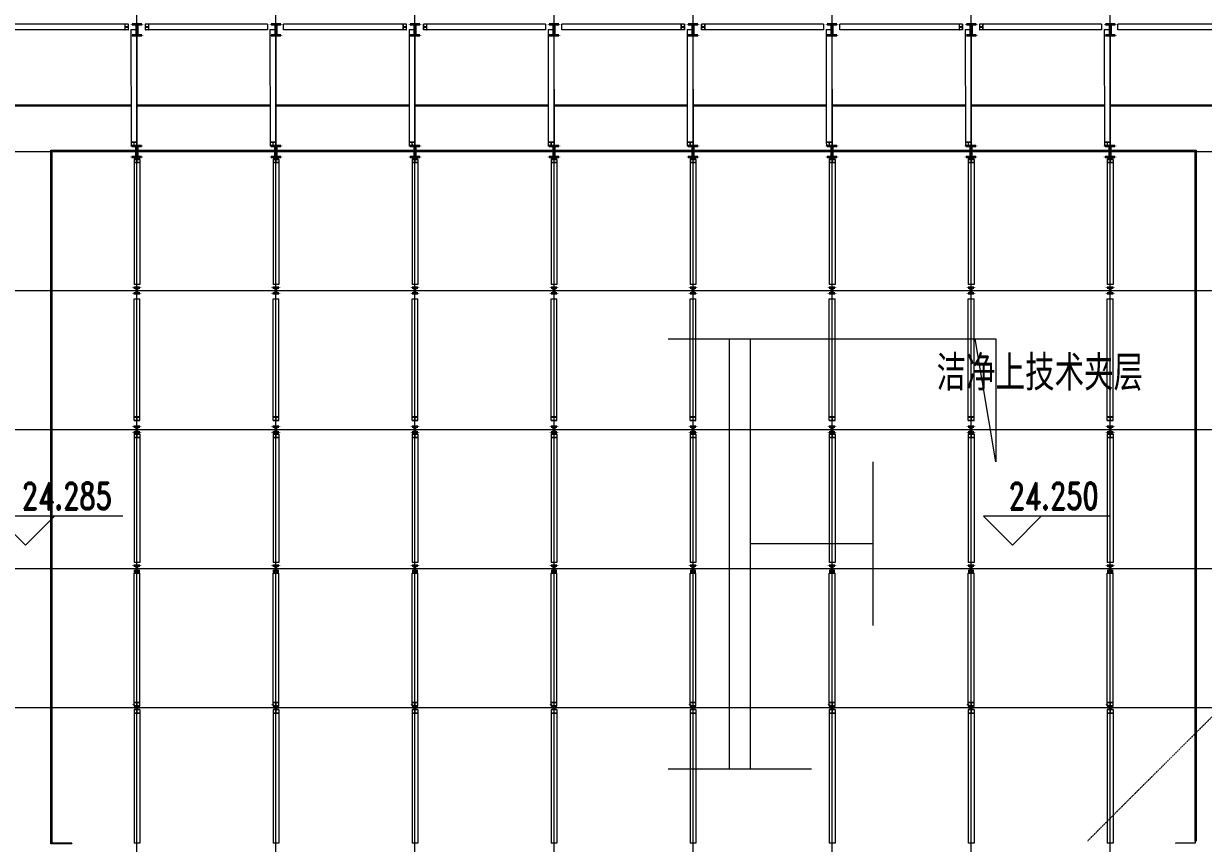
# Model space of a CAD drawing. Header units: millimetres. Extents: x -30000 to 430621, y -31706 to 192400.
# Drawn here: x 66133 to 127225, y 115355 to 157825 of the extents above; entities that cross this region are included whole.
import ezdxf

# ---------------------------------------------------------------- set-up
doc = ezdxf.new("R2010")
doc.units = ezdxf.units.MM
doc.linetypes.add('1_1', pattern=[2, 1, -1])
doc.linetypes.add('轴网线', pattern=[22.04, 18.38, -1.83, 0, -1.83])
doc.layers.get('0').update_dxf_attribs({"color": 8})
for name, color, linetype, lineweight in [('A-ANNO-NOTE', 8, 'Continuous', 5), ('A-AREA-IDEN', 8, 'Continuous', 9), ('A-DETL', 8, 'Continuous', 18), ('A-DETL-GENF', 8, 'Continuous', 18), ('A-FLOR', 8, 'Continuous', 5), ('A-FLOR-HRAL', 8, 'Continuous', 5), ('G-IMPT', 8, 'Continuous', 5), ('S-BEAM', 8, 'Continuous', 5), ('S-COLS', 8, 'Continuous', 5), ('S-GRID', 8, 'Continuous', 9)]:
    doc.layers.add(name, color=color, linetype=linetype, lineweight=lineweight)
doc.styles.add('RomanD_2', font='romand__.ttf', dxfattribs={"width": 0.7, "height": 1400})
doc.styles.add('仿宋_4', font='simfang.ttf', dxfattribs={"width": 0.7, "height": 1600})

# ---------------------------------------------------------------- blocks, each defined once
blk = doc.blocks.new('钢_柱_焊接H - H600X500X20X30-659261-LAY-4F-1_500-A')
at = {"layer": 'S-COLS', "lineweight": 15, "true_color": 0xdddddd}
blk.add_hatch(color=254, dxfattribs=at).paths.add_polyline_path([(-250, -300), (250, -300), (250, -270), (10, -270), (10, 270), (250, 270), (250, 300), (-250, 300), (-250, 270), (-10, 270), (-10, -270), (-250, -270)], flags=0)
at = {"layer": 'S-COLS', "color": 8, "lineweight": 35, "true_color": 0x777777}
for p, q in [((-250, 300), (250, 300)), ((-250, 270), (-250, 300)), ((-10, 270), (-250, 270)), ((-10, -270), (-10, 270)), ((10, 270), (10, -270)), ((250, 270), (10, 270)), ((250, 300), (250, 270)), ((-250, -270), (-10, -270)), ((-250, -300), (-250, -270)), ((250, -300), (-250, -300)), ((10, -270), (250, -270)), ((250, -270), (250, -300))]:
    blk.add_line(p, q, dxfattribs=at)
blk = doc.blocks.new('钢_柱_热轧H - HW300X300-V86-LAY-4F-1_500-A')
at = {"layer": 'S-COLS', "lineweight": 15, "true_color": 0xdddddd}
blk.add_hatch(color=254, dxfattribs=at).paths.add_polyline_path([(4, -104), (5, -104), (0, 67), (-5, 67), (0, -104)], flags=0)
at = {"layer": 'S-COLS', "color": 8, "lineweight": 35, "true_color": 0x777777}
for p, q in [((-150, 135), (-150, 150)), ((-5, -104), (-5, 67)), ((5, 67), (5, -104)), ((-150, -150), (-150, -135))]:
    blk.add_line(p, q, dxfattribs=at)
blk = doc.blocks.new('钢_柱_热轧H - HW300X300-659267-LAY-4F-1_500-A')
at = {"layer": 'S-COLS', "lineweight": 15, "true_color": 0xdddddd}
h = blk.add_hatch(color=254, dxfattribs=at)
h.paths.add_polyline_path([(5, -122), (5, 122), (-5, 122), (-5, -122)], flags=0)
h.paths.add_polyline_path([(9, -131), (5, -122), (-5, -131), (5, -131)], flags=0)
h.paths.add_polyline_path([(-8, -150), (150, -150), (150, -135), (-150, -135), (-145, -150)], flags=0)
h.paths.add_polyline_path([(5, 122), (5, 131), (-5, 129)], flags=0)
h.paths.add_polyline_path([(9, 131), (18, 135), (150, 135), (150, 150), (-150, 150), (-145, 135), (5, 132)], flags=0)
at = {"layer": 'S-COLS', "color": 8, "lineweight": 35, "true_color": 0x777777}
for p, q in [((-150, 150), (150, 150)), ((-150, 135), (-150, 150)), ((-18, 135), (-150, 135)), ((-5, -122), (-5, 122)), ((5, 122), (5, -122)), ((150, 135), (18, 135)), ((150, 150), (150, 135)), ((-150, -135), (-18, -135)), ((-150, -150), (-150, -135)), ((150, -150), (-150, -150)), ((18, -135), (150, -135)), ((150, -135), (150, -150))]:
    blk.add_line(p, q, dxfattribs=at)
for centre, start, end in [((-18, 122), 360, 90), ((18, 122), 90, 180), ((-18, -122), 270, 360), ((18, -122), 180, 270)]:
    blk.add_arc(centre, 13, start, end, dxfattribs=at)
blk = doc.blocks.new('钢_柱_热轧H - HW300X300-659268-LAY-4F-1_500-A')
at = {"layer": 'S-COLS', "lineweight": 15, "true_color": 0xdddddd}
h = blk.add_hatch(color=254, dxfattribs=at)
h.paths.add_polyline_path([(5, 122), (5, 131), (-5, 129), (0, 125)], flags=0)
h.paths.add_polyline_path([(5, -122), (0, 122), (-5, 122), (0, -122)], flags=0)
h.paths.add_polyline_path([(9, -131), (5, -122), (0, -131), (5, -131)], flags=0)
h.paths.add_polyline_path([(-150, -150), (150, -150), (150, -135), (-150, -135)], flags=0)
h.paths.add_polyline_path([(9, 131), (18, 135), (150, 135), (150, 150), (-150, 150), (-145, 135), (5, 132)], flags=0)
at = {"layer": 'S-COLS', "color": 8, "lineweight": 35, "true_color": 0x777777}
for p, q in [((-150, 150), (150, 150)), ((-150, 135), (-150, 150)), ((-18, 135), (-150, 135)), ((-5, -122), (-5, 122)), ((5, 122), (5, -122)), ((150, 135), (18, 135)), ((150, 150), (150, 135)), ((-150, -135), (-18, -135)), ((-150, -150), (-150, -135)), ((150, -150), (-150, -150)), ((18, -135), (150, -135)), ((150, -135), (150, -150))]:
    blk.add_line(p, q, dxfattribs=at)
for centre, start, end in [((-18, 122), 360, 90), ((18, 122), 90, 180), ((-18, -122), 270, 360), ((18, -122), 180, 270)]:
    blk.add_arc(centre, 13, start, end, dxfattribs=at)
blk = doc.blocks.new('钢_柱_热轧H - HW300X300-659269-LAY-4F-1_500-A')
at = {"layer": 'S-COLS', "lineweight": 15, "true_color": 0xdddddd}
h = blk.add_hatch(color=254, dxfattribs=at)
h.paths.add_polyline_path([(5, -122), (5, 122), (-5, 122), (-5, -122)], flags=0)
h.paths.add_polyline_path([(9, -131), (5, -122), (-5, -131), (5, -131)], flags=0)
h.paths.add_polyline_path([(-150, -150), (150, -150), (150, -135), (-150, -135), (-150, -150)], flags=0)
h.paths.add_polyline_path([(5, 122), (5, 131), (-5, 129)], flags=0)
h.paths.add_polyline_path([(9, 131), (18, 135), (150, 135), (150, 150), (-150, 150), (-145, 135), (5, 132)], flags=0)
at = {"layer": 'S-COLS', "color": 8, "lineweight": 35, "true_color": 0x777777}
for p, q in [((-150, 150), (150, 150)), ((-150, 135), (-150, 150)), ((-18, 135), (-150, 135)), ((-5, -122), (-5, 122)), ((5, 122), (5, -122)), ((150, 135), (18, 135)), ((150, 150), (150, 135)), ((-150, -135), (-18, -135)), ((-150, -150), (-150, -135)), ((150, -150), (-150, -150)), ((18, -135), (150, -135)), ((150, -135), (150, -150))]:
    blk.add_line(p, q, dxfattribs=at)
for centre, start, end in [((-18, 122), 360, 90), ((18, 122), 90, 180), ((-18, -122), 270, 360), ((18, -122), 180, 270)]:
    blk.add_arc(centre, 13, start, end, dxfattribs=at)
blk = doc.blocks.new('钢_柱_焊接H - H600X500X20X30-V97-LAY-4F-1_500-A')
at = {"layer": 'S-COLS', "lineweight": 15, "true_color": 0xdddddd}
h = blk.add_hatch(color=254, dxfattribs=at)
h.paths.add_polyline_path([(10, -300), (250, -300), (250, -270), (10, -270), (10, 25), (-10, 25), (-10, -270), (-250, -270), (-250, -300), (0, -300)], flags=0)
h.paths.add_polyline_path([(5, 75), (10, 75), (10, 270), (250, 270), (250, 300), (-250, 298), (-250, 270), (-10, 270), (-10, 75), (4, 75)], flags=0)
at = {"layer": 'S-COLS', "color": 8, "lineweight": 35, "true_color": 0x777777}
for p, q in [((-250, 270), (-250, 298)), ((-10, 270), (-250, 270)), ((-10, 75), (-10, 270)), ((-10, -270), (-10, 25)), ((5, 300), (250, 300)), ((10, 270), (10, 75)), ((250, 270), (10, 270)), ((10, 25), (10, -270)), ((250, 300), (250, 270)), ((-250, -270), (-10, -270)), ((-250, -300), (-250, -270)), ((250, -300), (-250, -300)), ((10, -270), (250, -270)), ((250, -270), (250, -300))]:
    blk.add_line(p, q, dxfattribs=at)
blk = doc.blocks.new('钢_柱_焊接H - H600X500X20X30-V98-LAY-4F-1_500-A')
at = {"layer": 'S-COLS', "lineweight": 15, "true_color": 0xdddddd}
h = blk.add_hatch(color=254, dxfattribs=at)
h.paths.add_polyline_path([(-250, -300), (250, -300), (250, -270), (10, -270), (10, 25), (-10, 25), (-10, -270), (-250, -270)], flags=0)
h.paths.add_polyline_path([(5, 75), (10, 75), (10, 270), (250, 270), (250, 300), (-250, 298), (-250, 270), (-10, 270), (-10, 75), (4, 75)], flags=0)
at = {"layer": 'S-COLS', "color": 8, "lineweight": 35, "true_color": 0x777777}
for p, q in [((-250, 270), (-250, 298)), ((-10, 270), (-250, 270)), ((-10, 75), (-10, 270)), ((-10, -270), (-10, 25)), ((5, 300), (250, 300)), ((10, 270), (10, 75)), ((250, 270), (10, 270)), ((10, 25), (10, -270)), ((250, 300), (250, 270)), ((-250, -270), (-10, -270)), ((-250, -300), (-250, -270)), ((250, -300), (-250, -300)), ((10, -270), (250, -270)), ((250, -270), (250, -300))]:
    blk.add_line(p, q, dxfattribs=at)
blk = doc.blocks.new('钢_柱_焊接H - H600X500X20X30-V99-LAY-4F-1_500-A')
at = {"layer": 'S-COLS', "lineweight": 15, "true_color": 0xdddddd}
h = blk.add_hatch(color=254, dxfattribs=at)
h.paths.add_polyline_path([(10, -300), (250, -300), (250, -270), (10, -270), (10, 25), (-10, 25), (-10, -270), (-250, -270), (-250, -300), (0, -300)], flags=0)
h.paths.add_polyline_path([(-10, 75), (10, 75), (10, 270), (250, 270), (250, 300), (-250, 298), (-250, 270), (-10, 270)], flags=0)
at = {"layer": 'S-COLS', "color": 8, "lineweight": 35, "true_color": 0x777777}
for p, q in [((-250, 270), (-250, 298)), ((-10, 270), (-250, 270)), ((-10, 75), (-10, 270)), ((-10, -270), (-10, 25)), ((5, 300), (250, 300)), ((10, 270), (10, 75)), ((250, 270), (10, 270)), ((10, 25), (10, -270)), ((250, 300), (250, 270)), ((-250, -270), (-10, -270)), ((-250, -300), (-250, -270)), ((250, -300), (-250, -300)), ((10, -270), (250, -270)), ((250, -270), (250, -300))]:
    blk.add_line(p, q, dxfattribs=at)
blk = doc.blocks.new('钢_柱_焊接H - H600X500X20X30-V100-LAY-4F-1_500-A')
at = {"layer": 'S-COLS', "lineweight": 15, "true_color": 0xdddddd}
h = blk.add_hatch(color=254, dxfattribs=at)
h.paths.add_polyline_path([(155, -300), (250, -300), (250, -270), (10, -270), (10, 25), (-10, 25), (-10, -270), (-250, -270), (-250, -300), (10, -300)], flags=0)
h.paths.add_polyline_path([(5, 75), (10, 75), (10, 270), (250, 270), (250, 300), (-250, 298), (-250, 270), (-10, 270), (-10, 75), (4, 75)], flags=0)
at = {"layer": 'S-COLS', "color": 8, "lineweight": 35, "true_color": 0x777777}
for p, q in [((-250, 270), (-250, 298)), ((-10, 270), (-250, 270)), ((-10, 75), (-10, 270)), ((-10, -270), (-10, 25)), ((5, 300), (250, 300)), ((10, 270), (10, 75)), ((250, 270), (10, 270)), ((10, 25), (10, -270)), ((250, 300), (250, 270)), ((-250, -270), (-10, -270)), ((-250, -300), (-250, -270)), ((250, -300), (-250, -300)), ((10, -270), (250, -270)), ((250, -270), (250, -300))]:
    blk.add_line(p, q, dxfattribs=at)
blk = doc.blocks.new('钢_柱_焊接H - H600X500X20X30-V101-LAY-4F-1_500-A')
at = {"layer": 'S-COLS', "lineweight": 15, "true_color": 0xdddddd}
h = blk.add_hatch(color=254, dxfattribs=at)
h.paths.add_polyline_path([(10, -300), (250, -300), (250, -270), (10, -270), (10, 25), (-10, 25), (-10, -270), (-250, -270), (-250, -300), (0, -300)], flags=0)
h.paths.add_polyline_path([(-10, 75), (10, 75), (10, 270), (250, 270), (250, 300), (-250, 298), (-250, 270), (-10, 270)], flags=0)
at = {"layer": 'S-COLS', "color": 8, "lineweight": 35, "true_color": 0x777777}
for p, q in [((-250, 270), (-250, 298)), ((-10, 270), (-250, 270)), ((-10, 75), (-10, 270)), ((-10, -270), (-10, 25)), ((5, 300), (250, 300)), ((10, 270), (10, 75)), ((250, 270), (10, 270)), ((10, 25), (10, -270)), ((250, 300), (250, 270)), ((-250, -270), (-10, -270)), ((-250, -300), (-250, -270)), ((250, -300), (-250, -300)), ((10, -270), (250, -270)), ((250, -270), (250, -300))]:
    blk.add_line(p, q, dxfattribs=at)
blk = doc.blocks.new('钢_柱_焊接H - H600X500X20X30-V102-LAY-4F-1_500-A')
at = {"layer": 'S-COLS', "lineweight": 15, "true_color": 0xdddddd}
h = blk.add_hatch(color=254, dxfattribs=at)
h.paths.add_polyline_path([(10, -300), (250, -300), (250, -270), (10, -270), (10, 25), (-10, 25), (-10, -270), (-250, -270), (-250, -300), (0, -300)], flags=0)
h.paths.add_polyline_path([(-3, 75), (10, 75), (10, 270), (250, 270), (250, 300), (-250, 298), (-250, 270), (-10, 270), (-10, 75)], flags=0)
at = {"layer": 'S-COLS', "color": 8, "lineweight": 35, "true_color": 0x777777}
for p, q in [((-250, 270), (-250, 298)), ((-10, 270), (-250, 270)), ((-10, 75), (-10, 270)), ((-10, -270), (-10, 25)), ((5, 300), (250, 300)), ((10, 270), (10, 75)), ((250, 270), (10, 270)), ((10, 25), (10, -270)), ((250, 300), (250, 270)), ((-250, -270), (-10, -270)), ((-250, -300), (-250, -270)), ((250, -300), (-250, -300)), ((10, -270), (250, -270)), ((250, -270), (250, -300))]:
    blk.add_line(p, q, dxfattribs=at)
blk = doc.blocks.new('钢_柱_焊接H - H600X500X20X30-V103-LAY-4F-1_500-A')
at = {"layer": 'S-COLS', "lineweight": 15, "true_color": 0xdddddd}
h = blk.add_hatch(color=254, dxfattribs=at)
h.paths.add_polyline_path([(-145, -300), (250, -300), (250, -270), (10, -270), (10, 25), (-10, 25), (-10, -270), (-250, -270), (-250, -300)], flags=0)
h.paths.add_polyline_path([(-10, 75), (10, 75), (10, 270), (250, 270), (250, 300), (-250, 298), (-250, 270), (-10, 270), (-10, 223)], flags=0)
at = {"layer": 'S-COLS', "color": 8, "lineweight": 35, "true_color": 0x777777}
for p, q in [((-250, 270), (-250, 298)), ((-10, 270), (-250, 270)), ((-10, 75), (-10, 270)), ((-10, -270), (-10, 25)), ((5, 300), (250, 300)), ((10, 270), (10, 75)), ((250, 270), (10, 270)), ((10, 25), (10, -270)), ((250, 300), (250, 270)), ((-250, -270), (-10, -270)), ((-250, -300), (-250, -270)), ((250, -300), (-250, -300)), ((10, -270), (250, -270)), ((250, -270), (250, -300))]:
    blk.add_line(p, q, dxfattribs=at)
blk = doc.blocks.new('钢_柱_焊接H - H600X500X20X30-V104-LAY-4F-1_500-A')
at = {"layer": 'S-COLS', "lineweight": 15, "true_color": 0xdddddd}
h = blk.add_hatch(color=254, dxfattribs=at)
h.paths.add_polyline_path([(10, -300), (250, -300), (250, -270), (10, -270), (10, 25), (-10, 25), (-10, -270), (-250, -270), (-250, -300), (0, -300)], flags=0)
h.paths.add_polyline_path([(-10, 75), (10, 75), (10, 270), (250, 270), (250, 300), (-250, 298), (-250, 270), (-10, 270), (-10, 85)], flags=0)
at = {"layer": 'S-COLS', "color": 8, "lineweight": 35, "true_color": 0x777777}
for p, q in [((-250, 270), (-250, 298)), ((-10, 270), (-250, 270)), ((-10, 75), (-10, 270)), ((-10, -270), (-10, 25)), ((5, 300), (250, 300)), ((10, 270), (10, 75)), ((250, 270), (10, 270)), ((10, 25), (10, -270)), ((250, 300), (250, 270)), ((-250, -270), (-10, -270)), ((-250, -300), (-250, -270)), ((250, -300), (-250, -300)), ((10, -270), (250, -270)), ((250, -270), (250, -300))]:
    blk.add_line(p, q, dxfattribs=at)
blk = doc.blocks.new('钢_梁_焊接H - H300X300X10X15-658892-LAY-4F-1_500-A')
at = {"layer": 'S-BEAM', "color": 8, "lineweight": 15, "true_color": 0x777777}
for p, q in [((14250, 143565), (14550, 143565)), ((14250, 137446), (14250, 143565)), ((14550, 137446), (14550, 143565)), ((14550, 137446), (14250, 137446)), ((14250, 137446), (14250, 137436)), ((14250, 137436), (14395, 137436)), ((14250, 137267), (14250, 137436)), ((14395, 137267), (14250, 137267)), ((14250, 137267), (14250, 137258)), ((14250, 137258), (14550, 137258)), ((14395, 137436), (14395, 137267)), ((14405, 137267), (14405, 137436)), ((14405, 137436), (14550, 137436)), ((14550, 137267), (14405, 137267)), ((14550, 137436), (14550, 137446)), ((14550, 137267), (14550, 137436)), ((14550, 137258), (14550, 137267))]:
    blk.add_line(p, q, dxfattribs=at)
blk = doc.blocks.new('钢_梁_焊接H - H300X300X10X15-658893-LAY-4F-1_500-A')
at = {"layer": 'S-BEAM', "color": 8, "lineweight": 15, "true_color": 0x777777}
for p, q in [((14550, 150800), (14250, 150800)), ((14250, 150800), (14250, 150791)), ((14250, 150791), (14395, 150791)), ((14250, 150791), (14250, 150630)), ((14395, 150630), (14250, 150630)), ((14250, 150630), (14250, 150621)), ((14250, 150621), (14550, 150621)), ((14250, 150621), (14250, 144310)), ((14395, 150791), (14395, 150630)), ((14405, 150630), (14405, 150791)), ((14405, 150791), (14550, 150791)), ((14550, 150630), (14405, 150630)), ((14550, 150791), (14550, 150800)), ((14550, 150791), (14550, 150630)), ((14550, 150621), (14550, 150630)), ((14550, 150621), (14550, 144310)), ((14550, 144310), (14250, 144310))]:
    blk.add_line(p, q, dxfattribs=at)
blk = doc.blocks.new('钢_梁_焊接H - H300X300X10X15-658894-LAY-4F-1_500-A')
at = {"layer": 'S-BEAM', "color": 8, "lineweight": 15, "true_color": 0x777777}
for p, q in [((14550, 136567), (14250, 136567)), ((14250, 136567), (14250, 136558)), ((14250, 136558), (14395, 136558)), ((14250, 136558), (14250, 136389)), ((14395, 136389), (14250, 136389)), ((14250, 136389), (14250, 136379)), ((14250, 136379), (14550, 136379)), ((14250, 136379), (14250, 129906)), ((14395, 136558), (14395, 136389)), ((14405, 136389), (14405, 136558)), ((14405, 136558), (14550, 136558)), ((14550, 136389), (14405, 136389)), ((14550, 136558), (14550, 136567)), ((14550, 136558), (14550, 136389)), ((14550, 136379), (14550, 136389)), ((14550, 136379), (14550, 129906)), ((14550, 129906), (14250, 129906))]:
    blk.add_line(p, q, dxfattribs=at)
blk = doc.blocks.new('钢_梁_焊接H - H300X300X10X15-658895-LAY-4F-1_500-A')
at = {"layer": 'S-BEAM', "color": 8, "lineweight": 15, "true_color": 0x777777}
for p, q in [((14250, 129354), (14550, 129354)), ((14250, 122663), (14250, 129354)), ((14550, 122663), (14550, 129354)), ((14550, 122663), (14250, 122663)), ((14250, 122663), (14250, 122653)), ((14250, 122653), (14395, 122653)), ((14250, 122477), (14250, 122653)), ((14395, 122477), (14250, 122477)), ((14250, 122477), (14250, 122467)), ((14250, 122467), (14550, 122467)), ((14395, 122653), (14395, 122477)), ((14405, 122477), (14405, 122653)), ((14405, 122653), (14550, 122653)), ((14550, 122477), (14405, 122477)), ((14550, 122653), (14550, 122663)), ((14550, 122477), (14550, 122653)), ((14550, 122467), (14550, 122477))]:
    blk.add_line(p, q, dxfattribs=at)
blk = doc.blocks.new('钢_梁_焊接H - H300X300X10X15-658896-LAY-4F-1_500-A')
at = {"layer": 'S-BEAM', "color": 8, "lineweight": 15, "true_color": 0x777777}
for p, q in [((14550, 122296), (14250, 122296)), ((14250, 122296), (14250, 122286)), ((14250, 122286), (14395, 122286)), ((14250, 122286), (14250, 122109)), ((14395, 122286), (14395, 122109)), ((14405, 122109), (14405, 122286)), ((14405, 122286), (14550, 122286)), ((14550, 122286), (14550, 122296)), ((14550, 122286), (14550, 122109)), ((14395, 122109), (14250, 122109)), ((14250, 122109), (14250, 122099)), ((14250, 122099), (14550, 122099)), ((14250, 122099), (14250, 115360)), ((14550, 122109), (14405, 122109)), ((14550, 122099), (14550, 122109)), ((14550, 122099), (14550, 115360)), ((14550, 115360), (14250, 115360))]:
    blk.add_line(p, q, dxfattribs=at)
blk = doc.blocks.new('钢_梁_焊接H - H300X300X10X15-V361-LAY-4F-1_500-A')
at = {"layer": 'S-BEAM', "color": 8, "lineweight": 15, "true_color": 0x777777}
for p, q in [((21290, 157522), (21590, 157522)), ((21290, 157522), (21299, 151688)), ((21591, 157200), (21599, 151689)), ((21599, 151689), (21299, 151688)), ((21299, 151688), (21299, 151679)), ((21299, 151679), (21444, 151679)), ((21299, 151679), (21300, 151507)), ((21444, 151679), (21445, 151508)), ((21455, 151508), (21454, 151679)), ((21454, 151679), (21599, 151679)), ((21599, 151679), (21599, 151689)), ((21599, 151679), (21600, 151508)), ((21445, 151508), (21300, 151507)), ((21300, 151507), (21300, 151498)), ((21300, 151498), (21600, 151498)), ((21600, 151508), (21455, 151508)), ((21600, 151498), (21600, 151508))]:
    blk.add_line(p, q, dxfattribs=at)
blk = doc.blocks.new('钢_梁_焊接H - H300X300X10X15-V362-LAY-4F-1_500-A')
at = {"layer": 'S-BEAM', "color": 8, "lineweight": 15, "true_color": 0x777777}
for p, q in [((28490, 157522), (28790, 157522)), ((28490, 157522), (28499, 151688)), ((28791, 157200), (28799, 151689)), ((28799, 151689), (28499, 151688)), ((28499, 151688), (28499, 151679)), ((28499, 151679), (28644, 151679)), ((28499, 151679), (28500, 151507)), ((28644, 151679), (28645, 151508)), ((28655, 151508), (28654, 151679)), ((28654, 151679), (28799, 151679)), ((28799, 151679), (28799, 151689)), ((28799, 151679), (28800, 151508)), ((28645, 151508), (28500, 151507)), ((28500, 151507), (28500, 151498)), ((28500, 151498), (28800, 151498)), ((28800, 151508), (28655, 151508)), ((28800, 151498), (28800, 151508))]:
    blk.add_line(p, q, dxfattribs=at)
blk = doc.blocks.new('钢_梁_焊接H - H300X300X10X15-V363-LAY-4F-1_500-A')
at = {"layer": 'S-BEAM', "color": 8, "lineweight": 15, "true_color": 0x777777}
for p, q in [((35690, 157522), (35990, 157522)), ((35690, 157522), (35699, 151688)), ((35991, 157200), (35999, 151689)), ((35999, 151689), (35699, 151688)), ((35699, 151688), (35699, 151679)), ((35699, 151679), (35844, 151679)), ((35699, 151679), (35700, 151507)), ((35844, 151679), (35845, 151508)), ((35855, 151508), (35854, 151679)), ((35854, 151679), (35999, 151679)), ((35999, 151679), (35999, 151689)), ((35999, 151679), (36000, 151508)), ((35845, 151508), (35700, 151507)), ((35700, 151507), (35700, 151498)), ((35700, 151498), (36000, 151498)), ((36000, 151508), (35855, 151508)), ((36000, 151498), (36000, 151508))]:
    blk.add_line(p, q, dxfattribs=at)
blk = doc.blocks.new('钢_梁_焊接H - H300X300X10X15-659056-LAY-4F-1_500-A')
at = {"layer": 'S-BEAM', "color": 8, "lineweight": 15, "true_color": 0x777777}
for p, q in [((14090, 157522), (14390, 157522)), ((14090, 157522), (14099, 151688)), ((14391, 157200), (14399, 151689)), ((14399, 151689), (14099, 151688)), ((14099, 151688), (14099, 151679)), ((14099, 151679), (14244, 151679)), ((14099, 151679), (14100, 151507)), ((14244, 151679), (14245, 151508)), ((14255, 151508), (14254, 151679)), ((14254, 151679), (14399, 151679)), ((14399, 151679), (14399, 151689)), ((14399, 151679), (14400, 151508)), ((14245, 151508), (14100, 151507)), ((14100, 151507), (14100, 151498)), ((14100, 151498), (14400, 151498)), ((14400, 151508), (14255, 151508)), ((14400, 151498), (14400, 151508))]:
    blk.add_line(p, q, dxfattribs=at)
blk = doc.blocks.new('钢_梁_焊接H - H300X300X10X15-V364-LAY-4F-1_500-A')
at = {"layer": 'S-BEAM', "color": 8, "lineweight": 15, "true_color": 0x777777}
for p, q in [((42890, 157522), (43190, 157522)), ((42890, 157522), (42899, 151688)), ((43191, 157200), (43199, 151689)), ((43199, 151689), (42899, 151688)), ((42899, 151688), (42899, 151679)), ((42899, 151679), (43044, 151679)), ((42899, 151679), (42900, 151507)), ((43044, 151679), (43045, 151508)), ((43055, 151508), (43054, 151679)), ((43054, 151679), (43199, 151679)), ((43199, 151679), (43199, 151689)), ((43199, 151679), (43200, 151508)), ((43045, 151508), (42900, 151507)), ((42900, 151507), (42900, 151498)), ((42900, 151498), (43200, 151498)), ((43200, 151508), (43055, 151508)), ((43200, 151498), (43200, 151508))]:
    blk.add_line(p, q, dxfattribs=at)
blk = doc.blocks.new('钢_梁_热轧H - HW300X300-659062-LAY-4F-1_500-A')
at = {"layer": 'S-BEAM', "color": 8, "lineweight": 15, "true_color": 0x777777}
for p, q in [((122796, 157500), (122796, 157800)), ((128982, 157800), (122796, 157800)), ((128991, 157800), (128982, 157800)), ((128982, 157800), (128982, 157500)), ((128991, 157668), (128991, 157800)), ((129148, 157800), (128991, 157800)), ((128991, 157500), (128991, 157632)), ((129140, 157655), (128998, 157655)), ((128998, 157645), (129140, 157645)), ((129156, 157800), (129148, 157800)), ((129148, 157800), (129148, 157668)), ((129148, 157632), (129148, 157500)), ((129156, 157500), (129156, 157800)), ((128982, 157500), (122796, 157500)), ((128982, 157500), (128991, 157500)), ((129148, 157500), (128991, 157500)), ((129148, 157500), (129156, 157500))]:
    blk.add_line(p, q, dxfattribs=at)
for centre, start_param, end_param in [((128998, 157668), 1.570796, 3.141593), ((128998, 157632), 0, 1.570796), ((129140, 157668), 3.141593, 4.712389), ((129140, 157632), 4.712389, 6.283185)]:
    blk.add_ellipse(centre, major_axis=(0, 13), ratio=0.581772, start_param=start_param, end_param=end_param, dxfattribs=at)
blk = doc.blocks.new('钢_梁_热轧H - HW300X300-659063-LAY-4F-1_500-A')
at = {"layer": 'S-BEAM', "color": 8, "lineweight": 15, "true_color": 0x777777}
for p, q in [((108396, 157500), (108396, 157800)), ((114582, 157800), (108396, 157800)), ((114591, 157800), (114582, 157800)), ((114582, 157800), (114582, 157500)), ((114591, 157668), (114591, 157800)), ((114748, 157800), (114591, 157800)), ((114591, 157500), (114591, 157632)), ((114740, 157655), (114598, 157655)), ((114598, 157645), (114740, 157645)), ((114756, 157800), (114748, 157800)), ((114748, 157800), (114748, 157668)), ((114748, 157632), (114748, 157500)), ((114756, 157500), (114756, 157800)), ((114582, 157500), (108396, 157500)), ((114582, 157500), (114591, 157500)), ((114748, 157500), (114591, 157500)), ((114748, 157500), (114756, 157500))]:
    blk.add_line(p, q, dxfattribs=at)
for centre, start_param, end_param in [((114598, 157668), 1.570796, 3.141593), ((114598, 157632), 0, 1.570796), ((114740, 157668), 3.141593, 4.712389), ((114740, 157632), 4.712389, 6.283185)]:
    blk.add_ellipse(centre, major_axis=(0, 13), ratio=0.581772, start_param=start_param, end_param=end_param, dxfattribs=at)
blk = doc.blocks.new('钢_梁_热轧H - HW300X300-659064-LAY-4F-1_500-A')
at = {"layer": 'S-BEAM', "color": 8, "lineweight": 15, "true_color": 0x777777}
for p, q in [((93996, 157500), (93996, 157800)), ((100182, 157800), (93996, 157800)), ((100191, 157800), (100182, 157800)), ((100182, 157800), (100182, 157500)), ((100191, 157668), (100191, 157800)), ((100348, 157800), (100191, 157800)), ((100191, 157500), (100191, 157632)), ((100340, 157655), (100198, 157655)), ((100198, 157645), (100340, 157645)), ((100356, 157800), (100348, 157800)), ((100348, 157800), (100348, 157668)), ((100348, 157632), (100348, 157500)), ((100356, 157500), (100356, 157800)), ((100182, 157500), (93996, 157500)), ((100182, 157500), (100191, 157500)), ((100348, 157500), (100191, 157500)), ((100348, 157500), (100356, 157500))]:
    blk.add_line(p, q, dxfattribs=at)
for centre, start_param, end_param in [((100198, 157668), 1.570796, 3.141593), ((100198, 157632), 0, 1.570796), ((100340, 157668), 3.141593, 4.712389), ((100340, 157632), 4.712389, 6.283185)]:
    blk.add_ellipse(centre, major_axis=(0, 13), ratio=0.581772, start_param=start_param, end_param=end_param, dxfattribs=at)
blk = doc.blocks.new('钢_梁_热轧H - HW300X300-659065-LAY-4F-1_500-A')
at = {"layer": 'S-BEAM', "color": 8, "lineweight": 15, "true_color": 0x777777}
for p, q in [((79596, 157500), (79596, 157800)), ((85782, 157800), (79596, 157800)), ((85791, 157800), (85782, 157800)), ((85782, 157800), (85782, 157500)), ((85791, 157668), (85791, 157800)), ((85948, 157800), (85791, 157800)), ((85791, 157500), (85791, 157632)), ((85940, 157655), (85798, 157655)), ((85798, 157645), (85940, 157645)), ((85956, 157800), (85948, 157800)), ((85948, 157800), (85948, 157668)), ((85948, 157632), (85948, 157500)), ((85956, 157500), (85956, 157800)), ((85782, 157500), (79596, 157500)), ((85782, 157500), (85791, 157500)), ((85948, 157500), (85791, 157500)), ((85948, 157500), (85956, 157500))]:
    blk.add_line(p, q, dxfattribs=at)
for centre, start_param, end_param in [((85798, 157668), 1.570796, 3.141593), ((85798, 157632), 0, 1.570796), ((85940, 157668), 3.141593, 4.712389), ((85940, 157632), 4.712389, 6.283185)]:
    blk.add_ellipse(centre, major_axis=(0, 13), ratio=0.581772, start_param=start_param, end_param=end_param, dxfattribs=at)
blk = doc.blocks.new('钢_梁_热轧H - HW300X300-659066-LAY-4F-1_500-A')
at = {"layer": 'S-BEAM', "color": 8, "lineweight": 15, "true_color": 0x777777}
for p, q in [((65196, 157500), (65196, 157800)), ((71382, 157800), (65196, 157800)), ((71391, 157800), (71382, 157800)), ((71382, 157800), (71382, 157500)), ((71391, 157668), (71391, 157800)), ((71548, 157800), (71391, 157800)), ((71391, 157500), (71391, 157632)), ((71540, 157655), (71398, 157655)), ((71398, 157645), (71540, 157645)), ((71556, 157800), (71548, 157800)), ((71548, 157800), (71548, 157668)), ((71548, 157632), (71548, 157500)), ((71556, 157500), (71556, 157800)), ((71382, 157500), (65196, 157500)), ((71382, 157500), (71391, 157500)), ((71548, 157500), (71391, 157500)), ((71548, 157500), (71556, 157500))]:
    blk.add_line(p, q, dxfattribs=at)
for centre, start_param, end_param in [((71398, 157668), 1.570796, 3.141593), ((71398, 157632), 0, 1.570796), ((71540, 157668), 3.141593, 4.712389), ((71540, 157632), 4.712389, 6.283185)]:
    blk.add_ellipse(centre, major_axis=(0, 13), ratio=0.581772, start_param=start_param, end_param=end_param, dxfattribs=at)
blk = doc.blocks.new('钢_梁_热轧H - HW300X300-659077-LAY-4F-1_500-A')
at = {"layer": 'S-BEAM', "color": 8, "lineweight": 15, "true_color": 0x777777}
for p, q in [((115644, 157800), (115635, 157800)), ((115635, 157800), (115635, 157500)), ((115644, 157668), (115644, 157800)), ((115801, 157800), (115644, 157800)), ((115644, 157500), (115644, 157632)), ((115794, 157655), (115652, 157655)), ((115652, 157645), (115794, 157645)), ((115810, 157800), (115801, 157800)), ((115801, 157800), (115801, 157668)), ((115801, 157632), (115801, 157500)), ((115810, 157500), (115810, 157800)), ((121956, 157800), (115810, 157800)), ((121956, 157800), (121956, 157500)), ((115635, 157500), (115644, 157500)), ((115801, 157500), (115644, 157500)), ((115801, 157500), (115810, 157500)), ((121956, 157500), (115810, 157500))]:
    blk.add_line(p, q, dxfattribs=at)
for centre, start_param, end_param in [((115652, 157668), 1.570796, 3.141593), ((115652, 157632), 0, 1.570796), ((115794, 157668), 3.141593, 4.712389), ((115794, 157632), 4.712389, 6.283185)]:
    blk.add_ellipse(centre, major_axis=(0, 13), ratio=0.581772, start_param=start_param, end_param=end_param, dxfattribs=at)
blk = doc.blocks.new('钢_梁_热轧H - HW300X300-659078-LAY-4F-1_500-A')
at = {"layer": 'S-BEAM', "color": 8, "lineweight": 15, "true_color": 0x777777}
for p, q in [((101244, 157800), (101235, 157800)), ((101235, 157800), (101235, 157500)), ((101244, 157668), (101244, 157800)), ((101401, 157800), (101244, 157800)), ((101244, 157500), (101244, 157632)), ((101394, 157655), (101252, 157655)), ((101252, 157645), (101394, 157645)), ((101410, 157800), (101401, 157800)), ((101401, 157800), (101401, 157668)), ((101401, 157632), (101401, 157500)), ((101410, 157500), (101410, 157800)), ((107556, 157800), (101410, 157800)), ((107556, 157800), (107556, 157500)), ((101235, 157500), (101244, 157500)), ((101401, 157500), (101244, 157500)), ((101401, 157500), (101410, 157500)), ((107556, 157500), (101410, 157500))]:
    blk.add_line(p, q, dxfattribs=at)
for centre, start_param, end_param in [((101252, 157668), 1.570796, 3.141593), ((101252, 157632), 0, 1.570796), ((101394, 157668), 3.141593, 4.712389), ((101394, 157632), 4.712389, 6.283185)]:
    blk.add_ellipse(centre, major_axis=(0, 13), ratio=0.581772, start_param=start_param, end_param=end_param, dxfattribs=at)
blk = doc.blocks.new('钢_梁_热轧H - HW300X300-659079-LAY-4F-1_500-A')
at = {"layer": 'S-BEAM', "color": 8, "lineweight": 15, "true_color": 0x777777}
for p, q in [((86844, 157800), (86835, 157800)), ((86835, 157800), (86835, 157500)), ((86844, 157668), (86844, 157800)), ((87001, 157800), (86844, 157800)), ((86844, 157500), (86844, 157632)), ((86994, 157655), (86852, 157655)), ((86852, 157645), (86994, 157645)), ((87010, 157800), (87001, 157800)), ((87001, 157800), (87001, 157668)), ((87001, 157632), (87001, 157500)), ((87010, 157500), (87010, 157800)), ((93156, 157800), (87010, 157800)), ((93156, 157800), (93156, 157500)), ((86835, 157500), (86844, 157500)), ((87001, 157500), (86844, 157500)), ((87001, 157500), (87010, 157500)), ((93156, 157500), (87010, 157500))]:
    blk.add_line(p, q, dxfattribs=at)
for centre, start_param, end_param in [((86852, 157668), 1.570796, 3.141593), ((86852, 157632), 0, 1.570796), ((86994, 157668), 3.141593, 4.712389), ((86994, 157632), 4.712389, 6.283185)]:
    blk.add_ellipse(centre, major_axis=(0, 13), ratio=0.581772, start_param=start_param, end_param=end_param, dxfattribs=at)
blk = doc.blocks.new('钢_梁_热轧H - HW300X300-659080-LAY-4F-1_500-A')
at = {"layer": 'S-BEAM', "color": 8, "lineweight": 15, "true_color": 0x777777}
for p, q in [((72444, 157800), (72435, 157800)), ((72435, 157800), (72435, 157500)), ((72444, 157668), (72444, 157800)), ((72601, 157800), (72444, 157800)), ((72444, 157500), (72444, 157632)), ((72594, 157655), (72452, 157655)), ((72452, 157645), (72594, 157645)), ((72610, 157800), (72601, 157800)), ((72601, 157800), (72601, 157668)), ((72601, 157632), (72601, 157500)), ((72610, 157500), (72610, 157800)), ((78756, 157800), (72610, 157800)), ((78756, 157800), (78756, 157500)), ((72435, 157500), (72444, 157500)), ((72601, 157500), (72444, 157500)), ((72601, 157500), (72610, 157500)), ((78756, 157500), (72610, 157500))]:
    blk.add_line(p, q, dxfattribs=at)
for centre, start_param, end_param in [((72452, 157668), 1.570796, 3.141593), ((72452, 157632), 0, 1.570796), ((72594, 157668), 3.141593, 4.712389), ((72594, 157632), 4.712389, 6.283185)]:
    blk.add_ellipse(centre, major_axis=(0, 13), ratio=0.581772, start_param=start_param, end_param=end_param, dxfattribs=at)
blk = doc.blocks.new('X-ST-F3-04-C-002_HLP2_rvt-1-LAY-4F-1_500-A')
at = {"color": 8, "lineweight": 15, "true_color": 0x777777}
for name, p in [('钢_梁_热轧H - HW300X300-659066-LAY-4F-1_500-A', (0, 0)), ('钢_柱_焊接H - H600X500X20X30-659261-LAY-4F-1_500-A', (72000, 157500)), ('钢_梁_热轧H - HW300X300-659080-LAY-4F-1_500-A', (0, 0)), ('钢_柱_焊接H - H600X500X20X30-659261-LAY-4F-1_500-A', (79200, 157500)), ('钢_梁_热轧H - HW300X300-659065-LAY-4F-1_500-A', (0, 0)), ('钢_柱_焊接H - H600X500X20X30-659261-LAY-4F-1_500-A', (86400, 157500)), ('钢_梁_热轧H - HW300X300-659079-LAY-4F-1_500-A', (0, 0)), ('钢_柱_焊接H - H600X500X20X30-659261-LAY-4F-1_500-A', (93600, 157500)), ('钢_梁_热轧H - HW300X300-659064-LAY-4F-1_500-A', (0, 0)), ('钢_柱_焊接H - H600X500X20X30-659261-LAY-4F-1_500-A', (100800, 157500)), ('钢_梁_热轧H - HW300X300-659078-LAY-4F-1_500-A', (0, 0)), ('钢_柱_焊接H - H600X500X20X30-659261-LAY-4F-1_500-A', (108000, 157500)), ('钢_梁_热轧H - HW300X300-659063-LAY-4F-1_500-A', (0, 0)), ('钢_柱_焊接H - H600X500X20X30-659261-LAY-4F-1_500-A', (115200, 157500)), ('钢_梁_热轧H - HW300X300-659077-LAY-4F-1_500-A', (0, 0)), ('钢_柱_焊接H - H600X500X20X30-659261-LAY-4F-1_500-A', (122400, 157500)), ('钢_梁_热轧H - HW300X300-659062-LAY-4F-1_500-A', (0, 0)), ('钢_柱_焊接H - H600X500X20X30-V97-LAY-4F-1_500-A', (71995, 151200)), ('钢_柱_焊接H - H600X500X20X30-V98-LAY-4F-1_500-A', (79195, 151200)), ('钢_柱_焊接H - H600X500X20X30-V99-LAY-4F-1_500-A', (86395, 151200)), ('钢_柱_焊接H - H600X500X20X30-V100-LAY-4F-1_500-A', (93595, 151200)), ('钢_柱_焊接H - H600X500X20X30-V101-LAY-4F-1_500-A', (100795, 151200)), ('钢_柱_焊接H - H600X500X20X30-V102-LAY-4F-1_500-A', (107995, 151200)), ('钢_柱_焊接H - H600X500X20X30-V103-LAY-4F-1_500-A', (115195, 151200)), ('钢_柱_焊接H - H600X500X20X30-V104-LAY-4F-1_500-A', (122395, 151200)), ('钢_梁_焊接H - H300X300X10X15-658893-LAY-4F-1_500-A', (57600, 0)), ('钢_梁_焊接H - H300X300X10X15-658893-LAY-4F-1_500-A', (64800, 0)), ('钢_梁_焊接H - H300X300X10X15-658893-LAY-4F-1_500-A', (72000, 0)), ('钢_梁_焊接H - H300X300X10X15-658893-LAY-4F-1_500-A', (79200, 0)), ('钢_梁_焊接H - H300X300X10X15-658893-LAY-4F-1_500-A', (86400, 0)), ('钢_梁_焊接H - H300X300X10X15-658893-LAY-4F-1_500-A', (93600, 0)), ('钢_梁_焊接H - H300X300X10X15-658893-LAY-4F-1_500-A', (100800, 0)), ('钢_梁_焊接H - H300X300X10X15-658893-LAY-4F-1_500-A', (108000, 0)), ('钢_柱_热轧H - HW300X300-659269-LAY-4F-1_500-A', (71995, 144000)), ('钢_柱_热轧H - HW300X300-659269-LAY-4F-1_500-A', (79195, 144000)), ('钢_柱_热轧H - HW300X300-659269-LAY-4F-1_500-A', (86395, 144000)), ('钢_柱_热轧H - HW300X300-659269-LAY-4F-1_500-A', (93595, 144000)), ('钢_柱_热轧H - HW300X300-659269-LAY-4F-1_500-A', (100795, 144000)), ('钢_柱_热轧H - HW300X300-659269-LAY-4F-1_500-A', (107995, 144000)), ('钢_柱_热轧H - HW300X300-659269-LAY-4F-1_500-A', (115195, 144000)), ('钢_柱_热轧H - HW300X300-659269-LAY-4F-1_500-A', (122395, 144000)), ('钢_梁_焊接H - H300X300X10X15-658892-LAY-4F-1_500-A', (57600, 0)), ('钢_梁_焊接H - H300X300X10X15-658892-LAY-4F-1_500-A', (64800, 0)), ('钢_梁_焊接H - H300X300X10X15-658892-LAY-4F-1_500-A', (72000, 0)), ('钢_梁_焊接H - H300X300X10X15-658892-LAY-4F-1_500-A', (79200, 0)), ('钢_梁_焊接H - H300X300X10X15-658892-LAY-4F-1_500-A', (86400, 0)), ('钢_梁_焊接H - H300X300X10X15-658892-LAY-4F-1_500-A', (93600, 0)), ('钢_梁_焊接H - H300X300X10X15-658892-LAY-4F-1_500-A', (100800, 0)), ('钢_梁_焊接H - H300X300X10X15-658892-LAY-4F-1_500-A', (108000, 0)), ('钢_柱_热轧H - HW300X300-659268-LAY-4F-1_500-A', (71995, 136800)), ('钢_柱_热轧H - HW300X300-659268-LAY-4F-1_500-A', (79195, 136800)), ('钢_柱_热轧H - HW300X300-659268-LAY-4F-1_500-A', (86395, 136800)), ('钢_柱_热轧H - HW300X300-659268-LAY-4F-1_500-A', (93595, 136800)), ('钢_柱_热轧H - HW300X300-659268-LAY-4F-1_500-A', (100795, 136800)), ('钢_柱_热轧H - HW300X300-659268-LAY-4F-1_500-A', (107995, 136800)), ('钢_柱_热轧H - HW300X300-659268-LAY-4F-1_500-A', (115195, 136800)), ('钢_柱_热轧H - HW300X300-659268-LAY-4F-1_500-A', (122395, 136800)), ('钢_梁_焊接H - H300X300X10X15-658894-LAY-4F-1_500-A', (57600, 0)), ('钢_梁_焊接H - H300X300X10X15-658894-LAY-4F-1_500-A', (64800, 0)), ('钢_梁_焊接H - H300X300X10X15-658894-LAY-4F-1_500-A', (72000, 0)), ('钢_梁_焊接H - H300X300X10X15-658894-LAY-4F-1_500-A', (79200, 0)), ('钢_梁_焊接H - H300X300X10X15-658894-LAY-4F-1_500-A', (86400, 0)), ('钢_梁_焊接H - H300X300X10X15-658894-LAY-4F-1_500-A', (93600, 0)), ('钢_梁_焊接H - H300X300X10X15-658894-LAY-4F-1_500-A', (100800, 0)), ('钢_梁_焊接H - H300X300X10X15-658894-LAY-4F-1_500-A', (108000, 0)), ('钢_柱_热轧H - HW300X300-659267-LAY-4F-1_500-A', (71995, 129600)), ('钢_柱_热轧H - HW300X300-659267-LAY-4F-1_500-A', (79195, 129600)), ('钢_柱_热轧H - HW300X300-659267-LAY-4F-1_500-A', (86395, 129600)), ('钢_柱_热轧H - HW300X300-659267-LAY-4F-1_500-A', (93595, 129600)), ('钢_柱_热轧H - HW300X300-659267-LAY-4F-1_500-A', (100795, 129600)), ('钢_柱_热轧H - HW300X300-659267-LAY-4F-1_500-A', (107995, 129600)), ('钢_柱_热轧H - HW300X300-659267-LAY-4F-1_500-A', (115195, 129600)), ('钢_柱_热轧H - HW300X300-659267-LAY-4F-1_500-A', (122395, 129600)), ('钢_梁_焊接H - H300X300X10X15-658895-LAY-4F-1_500-A', (57600, 0)), ('钢_梁_焊接H - H300X300X10X15-658895-LAY-4F-1_500-A', (64800, 0)), ('钢_梁_焊接H - H300X300X10X15-658895-LAY-4F-1_500-A', (72000, 0)), ('钢_梁_焊接H - H300X300X10X15-658895-LAY-4F-1_500-A', (79200, 0)), ('钢_梁_焊接H - H300X300X10X15-658895-LAY-4F-1_500-A', (86400, 0)), ('钢_梁_焊接H - H300X300X10X15-658895-LAY-4F-1_500-A', (93600, 0)), ('钢_梁_焊接H - H300X300X10X15-658895-LAY-4F-1_500-A', (100800, 0)), ('钢_梁_焊接H - H300X300X10X15-658895-LAY-4F-1_500-A', (108000, 0)), ('钢_柱_热轧H - HW300X300-V86-LAY-4F-1_500-A', (71995, 122400)), ('钢_梁_焊接H - H300X300X10X15-658896-LAY-4F-1_500-A', (57600, 0)), ('钢_柱_热轧H - HW300X300-V86-LAY-4F-1_500-A', (79195, 122400)), ('钢_梁_焊接H - H300X300X10X15-658896-LAY-4F-1_500-A', (64800, 0)), ('钢_柱_热轧H - HW300X300-V86-LAY-4F-1_500-A', (86395, 122400)), ('钢_柱_热轧H - HW300X300-V86-LAY-4F-1_500-A', (93595, 122400)), ('钢_梁_焊接H - H300X300X10X15-658896-LAY-4F-1_500-A', (79200, 0)), ('钢_柱_热轧H - HW300X300-V86-LAY-4F-1_500-A', (100795, 122400)), ('钢_梁_焊接H - H300X300X10X15-658896-LAY-4F-1_500-A', (86400, 0)), ('钢_柱_热轧H - HW300X300-V86-LAY-4F-1_500-A', (107995, 122400)), ('钢_梁_焊接H - H300X300X10X15-658896-LAY-4F-1_500-A', (93600, 0)), ('钢_柱_热轧H - HW300X300-V86-LAY-4F-1_500-A', (115195, 122400)), ('钢_柱_热轧H - HW300X300-V86-LAY-4F-1_500-A', (122395, 122400)), ('钢_梁_焊接H - H300X300X10X15-658896-LAY-4F-1_500-A', (108000, 0))]:
    blk.add_blockref(name, p, dxfattribs=at)
for name, p, rotation in [('钢_梁_焊接H - H300X300X10X15-V361-LAY-4F-1_500-A', (50400, 0), 359.9999982924527), ('钢_梁_焊接H - H300X300X10X15-V362-LAY-4F-1_500-A', (50400, 0), 359.9999982924527), ('钢_梁_焊接H - H300X300X10X15-V363-LAY-4F-1_500-A', (50400, 0), 359.9999980909041), ('钢_梁_焊接H - H300X300X10X15-659056-LAY-4F-1_500-A', (79200, 0), 8.537736462515939e-07), ('钢_梁_焊接H - H300X300X10X15-V361-LAY-4F-1_500-A', (79200, 0), 8.537736462515939e-07), ('钢_梁_焊接H - H300X300X10X15-V362-LAY-4F-1_500-A', (79200, 0), 8.537736462515939e-07), ('钢_梁_焊接H - H300X300X10X15-V363-LAY-4F-1_500-A', (79200, 0), 8.537736462515939e-07), ('钢_梁_焊接H - H300X300X10X15-V364-LAY-4F-1_500-A', (79200, 0), 8.537736462515939e-07), ('钢_梁_焊接H - H300X300X10X15-658896-LAY-4F-1_500-A', (72000, 0), 359.9999991462263), ('钢_梁_焊接H - H300X300X10X15-658896-LAY-4F-1_500-A', (100800, 0), 359.9999968054715)]:
    blk.add_blockref(name, p, dxfattribs=dict(at, rotation=rotation))
blk = doc.blocks.new('顶部扶栏类型 - 顶部扶栏_内部_-3241342-LAY-4F-1_500-A')
at = {"layer": 'A-FLOR-HRAL'}
for p, q in [((67550.00084, 115325.001248), (67550.00084, 151275)), ((67550.00084, 151275), (126850.00084, 151275)), ((67600.00084, 151225), (67600.00084, 115375.001248)), ((126800.00084, 151225), (67600.00084, 151225)), ((126800.00084, 115475.001248), (126800.00084, 151225)), ((126850.00084, 151275), (126850.00084, 115475.001248)), ((126850.00084, 115475.001248), (126800.00084, 115475.001248)), ((68625, 115325.001248), (67550.00084, 115325.001248)), ((67600.00084, 115375.001248), (68625, 115375.001248)), ((68625, 115375.001248), (68625, 115350))]:
    blk.add_line(p, q, dxfattribs=at)
blk = doc.blocks.new('顶部扶栏类型 - 顶部扶栏_内部_-V433-LAY-4F-1_500-A')
at = {"layer": 'A-FLOR-HRAL'}
for p, q in [((67550.00084, 151275), (126850.00084, 151275)), ((67550.00084, 115325.001248), (67550.00084, 151275)), ((67600.00084, 151225), (126800.00084, 151225)), ((67600.00084, 115375.001248), (67600.00084, 151225)), ((126800.00084, 151225), (126800.00084, 115475.001248)), ((126850.00084, 151275), (126850.00084, 115475.001248)), ((126850.00084, 115475.001248), (126800.00084, 115475.001248)), ((68625, 115325.001248), (67550.00084, 115325.001248)), ((68625, 115375.001248), (67600.00084, 115375.001248)), ((68625, 115350), (68625, 115375.001248))]:
    blk.add_line(p, q, dxfattribs=at)
blk = doc.blocks.new('顶部扶栏类型 - 顶部扶栏_内部_-3241510-LAY-4F-1_500-A')
at = {"layer": 'A-FLOR-HRAL'}
for p, q in [((64796, 153600), (71696, 153600)), ((71696, 153550), (64796, 153550)), ((71996, 153600), (78896, 153600)), ((78896, 153550), (71996, 153550)), ((79196, 153600), (86096, 153600)), ((86096, 153550), (79196, 153550)), ((86396, 153600), (93296, 153600)), ((93296, 153550), (86396, 153550)), ((93596, 153600), (100496, 153600)), ((100496, 153550), (93596, 153550)), ((100796, 153600), (107696, 153600)), ((107696, 153550), (100796, 153550)), ((107996, 153600), (114896, 153600)), ((114896, 153550), (107996, 153550)), ((115196, 153600), (122096, 153600)), ((122096, 153550), (115196, 153550)), ((122396, 153600), (129296, 153600)), ((129296, 153550), (122396, 153550))]:
    blk.add_line(p, q, dxfattribs=at)
blk = doc.blocks.new('顶部扶栏类型 - 顶部扶栏_内部_-V440-LAY-4F-1_500-A')
at = {"layer": 'A-FLOR-HRAL'}
for p, q in [((71696, 153600), (64796, 153600)), ((71696, 153550), (64796, 153550)), ((78896, 153600), (71996, 153600)), ((78896, 153550), (71996, 153550)), ((86096, 153600), (79196, 153600)), ((86096, 153550), (79196, 153550)), ((93296, 153600), (86396, 153600)), ((93296, 153550), (86396, 153550)), ((100496, 153600), (93596, 153600)), ((100496, 153550), (93596, 153550)), ((107696, 153600), (100796, 153600)), ((107696, 153550), (100796, 153550)), ((114896, 153600), (107996, 153600)), ((114896, 153550), (107996, 153550)), ((122096, 153600), (115196, 153600)), ((122096, 153550), (115196, 153550)), ((129296, 153600), (122396, 153600)), ((129296, 153550), (122396, 153550))]:
    blk.add_line(p, q, dxfattribs=at)
blk = doc.blocks.new('分区-小比例 - 分区-小比例_dwg-3125162-LAY-4F-1_500-A')
at = {"layer": 'G-IMPT', "color": 9, "true_color": 0xbababa}
for p, q in [((107686, 147147), (107686, 169416)), ((108753, 169416), (108753, 147147)), ((115109, 163045), (115109, 154570)), ((108753, 158808), (115109, 158808)), ((104515, 147147), (111938, 147147))]:
    blk.add_line(p, q, dxfattribs=at)
at = {"layer": 'G-IMPT', "color": 9, "true_color": 0xbababa, "flags": 128}
blk.add_lwpolyline([(104515, 169416), (121480, 169416), (121480, 163045), (120413, 169416)], dxfattribs=at)
blk = doc.blocks.new('分区-小比例 - A-1058767-LAY-4F-1_500-A')
blk.add_blockref('分区-小比例 - 分区-小比例_dwg-3125162-LAY-4F-1_500-A', (5054, 3407))
blk = doc.blocks.new('高程点-说明仿宋-2 - 高程点-说明仿宋-2-1141479-LAY-4F-1_500-A')
at = {"layer": 'A-ANNO-NOTE', "lineweight": 18}
for p, q in [((10.06, 2.99), (-2.99, 2.99)), ((0, 0), (-2.99, 2.99)), ((0, 0), (2.99, 2.99))]:
    blk.add_line(p, q, dxfattribs=at)

msp = doc.modelspace()

# ---------------------------------------------------------------- linework, layer by layer
at = {"layer": 'A-DETL', "linetype": '1_1', "lineweight": 5}
msp.add_line((121225, 115475), (133872.4, 128122.4), dxfattribs=at)
at = {"layer": 'A-FLOR'}
for p, q in [((67600, 151200), (71985, 151200)), ((72005, 151200), (79185, 151200)), ((79205, 151200), (86385, 151200)), ((86405, 151200), (93585, 151200)), ((93605, 151200), (100785, 151200)), ((100805, 151200), (107985, 151200)), ((108005, 151200), (115185, 151200)), ((115205, 151200), (122385, 151200)), ((122405, 151200), (126800, 151200)), ((126800, 115475), (126800, 115375)), ((126800, 115375), (125775, 115375)), ((125775, 115375), (125775, 115350))]:
    msp.add_line(p, q, dxfattribs=at)
at = {"layer": 'S-GRID', "linetype": '轴网线'}
for p, q in [((72000, -17706.2), (72000, 174400)), ((79200, -17706.2), (79200, 174400)), ((86400, -17706.2), (86400, 174400)), ((93600, -17706.2), (93600, 174400)), ((100800, -17706.2), (100800, 174400)), ((108000, -17706.2), (108000, 174400)), ((115200, -17706.2), (115200, 174400)), ((122400, -17706.2), (122400, 174400)), ((-16000, 151200), (308800, 151200)), ((-16000, 144000), (308800, 144000)), ((-16000, 136800), (308800, 136800)), ((-16000, 129600), (308800, 129600)), ((-16000, 122400), (308800, 122400))]:
    msp.add_line(p, q, dxfattribs=at)

# ---------------------------------------------------------------- block references
at = {"lineweight": 5}
msp.add_blockref('X-ST-F3-04-C-002_HLP2_rvt-1-LAY-4F-1_500-A', (0, 0), dxfattribs=at)
at = {"layer": 'A-ANNO-NOTE', "lineweight": 18, "xscale": 500, "yscale": 500, "zscale": 500}
for p in [(66235.8, 130807.2), (117335.8, 130807.2)]:
    msp.add_blockref('高程点-说明仿宋-2 - 高程点-说明仿宋-2-1141479-LAY-4F-1_500-A', p, dxfattribs=at)
at = {"layer": 'A-DETL-GENF', "lineweight": 5}
msp.add_blockref('分区-小比例 - A-1058767-LAY-4F-1_500-A', (-10056.6, -31326.9), dxfattribs=at)
at = {"layer": 'A-FLOR-HRAL'}
for name in ['顶部扶栏类型 - 顶部扶栏_内部_-3241510-LAY-4F-1_500-A', '顶部扶栏类型 - 顶部扶栏_内部_-V440-LAY-4F-1_500-A', '顶部扶栏类型 - 顶部扶栏_内部_-3241342-LAY-4F-1_500-A', '顶部扶栏类型 - 顶部扶栏_内部_-V433-LAY-4F-1_500-A']:
    msp.add_blockref(name, (0, 0), dxfattribs=at)

# ---------------------------------------------------------------- texts
at = {"layer": 'A-ANNO-NOTE', "lineweight": 9, "char_height": 1400, "width": 6229.112, "attachment_point": 1, "style": 'RomanD_2'}
for s, insert in [('24.285', (66039, 134056.2)), ('24.250', (117139, 134056.2))]:
    msp.add_mtext(s, dxfattribs=dict(at, insert=insert))
at = {"layer": 'A-AREA-IDEN', "insert": (113408.4, 140588.9), "char_height": 1600, "width": 14141.767, "attachment_point": 1, "style": '仿宋_4'}
msp.add_mtext('洁净上技术夹层', dxfattribs=at)

doc.saveas('drawing.dxf')
